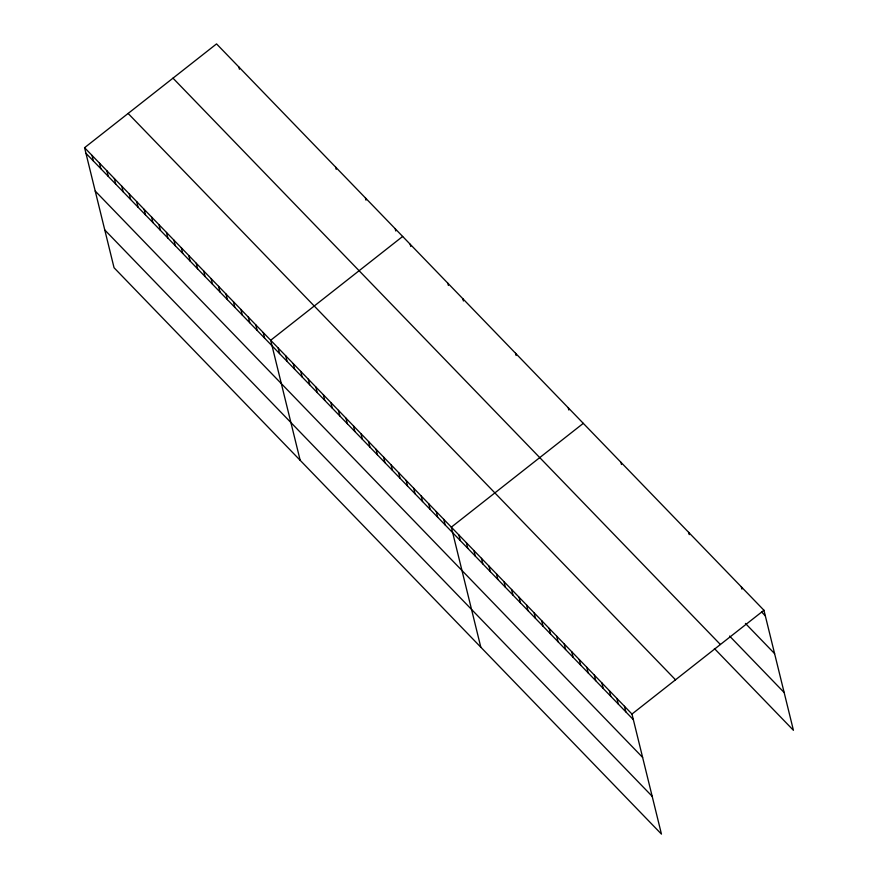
<?xml version="1.0" encoding="UTF-8"?>
<svg xmlns="http://www.w3.org/2000/svg" width="878" height="878" viewBox="0 0 878 878"><rect width="100%" height="100%" fill="white"/><g stroke="black" fill="none" stroke-linecap="round" stroke-linejoin="round"><path stroke-width="1.32" d="M84.573 147.702L631.973 714.055L661.452 834.1L114.052 267.746L84.573 147.702L216.548 43.9L763.948 610.254L793.427 730.298L714.396 648.524M402.662 236.456L270.687 340.269L300.177 460.313M583.299 423.35L451.325 527.162L480.815 647.207M631.973 714.055L763.948 610.254M761.555 611.933L765.309 615.829M745.422 623.424L774.594 653.605M729.585 636.067L784.153 692.522M172.988 78.153L720.388 644.507M128.122 113.449L675.522 679.802M85.945 153.288L633.345 719.631M95.219 191.053L642.619 757.407M104.778 229.97L652.178 796.324M741.361 586.888L741.91 589.116M688.681 532.375L689.23 534.603M620.933 462.289L621.481 464.517M568.253 407.776L568.801 410.015M624.445 706.263L625.816 711.849M616.916 698.482L618.288 704.057M609.387 690.69L610.759 696.276M601.869 682.908L603.23 688.484M515.562 353.274L516.11 355.502M594.34 675.116L595.712 680.691M586.811 667.335L588.183 672.91M579.282 659.543L580.654 665.118M571.754 651.761L573.125 657.337M564.225 643.969L565.597 649.544M556.707 636.188L558.068 641.763M549.178 628.396L550.55 633.971M462.871 298.761L463.419 300.989M541.649 620.603L543.021 626.19M534.12 612.822L535.492 618.397M447.824 283.188L448.373 285.416M526.591 605.03L527.963 610.616M519.074 597.249L520.434 602.824M511.545 589.456L512.917 595.032M504.016 581.675L505.388 587.25M496.487 573.883L497.859 579.458M410.191 244.249L410.739 246.477M488.958 566.101L490.33 571.677M481.44 558.309L482.801 563.885M395.221 228.752L395.758 230.991M473.911 550.517L475.283 556.103M466.383 542.736L467.754 548.311M458.854 534.943L460.226 540.53M365.435 197.945L365.983 200.173M443.807 519.37L445.168 524.945M436.278 511.589L437.65 517.164M428.749 503.796L430.121 509.372M421.22 496.015L422.592 501.59M335.659 167.138L336.208 169.366M413.692 488.223L415.064 493.798M406.163 480.442L407.535 486.017M398.645 472.649L400.006 478.225M391.116 464.857L392.488 470.443M383.587 457.076L384.959 462.651M376.058 449.284L377.43 454.87M368.53 441.502L369.901 447.078M361.012 433.71L362.373 439.285M353.483 425.929L354.855 431.504M345.954 418.137L347.326 423.712M338.425 410.355L339.797 415.931M330.896 402.563L332.268 408.138M323.378 394.771L324.739 400.357M238.882 67.002L239.431 69.241M315.85 386.989L317.221 392.565M308.321 379.197L309.693 384.784M300.792 371.416L302.164 376.991M293.263 363.624L294.635 369.199M285.745 355.842L287.106 361.418M278.216 348.05L279.588 353.625M263.246 332.564L264.607 338.14M255.794 324.86L257.166 330.435M248.353 317.156L249.725 322.731M240.912 309.451L242.273 315.037M233.46 301.758L234.832 307.333M226.019 294.053L227.391 299.628M218.578 286.349L219.939 291.924M211.126 278.644L212.498 284.22M203.685 270.94L205.057 276.526M196.244 263.246L197.605 268.822M188.792 255.542L190.164 261.117M181.351 247.837L182.723 253.413M173.91 240.133L175.271 245.708M166.458 232.429L167.83 238.004M159.017 224.724L160.389 230.31M151.576 217.031L152.937 222.606M144.124 209.326L145.496 214.901M136.683 201.622L138.055 207.197M129.242 193.917L130.602 199.493M121.79 186.213L123.161 191.799M114.349 178.519L115.72 184.095M106.907 170.815L108.279 176.39M99.455 163.11L100.827 168.686M92.014 155.406L93.386 160.981"/></g></svg>
